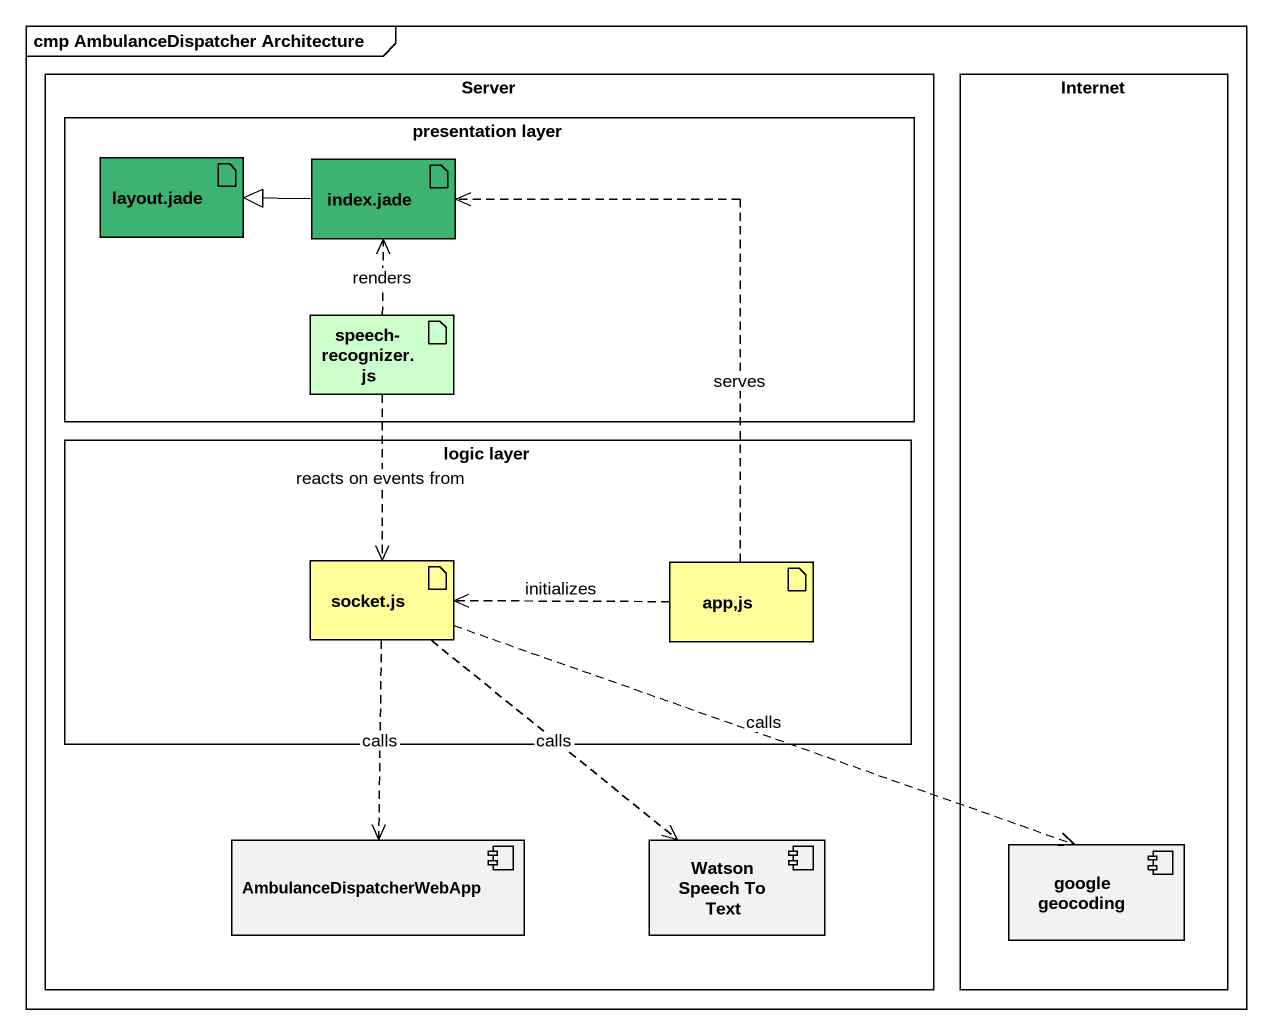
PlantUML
@startuml
mainframe cmp AmbulanceDispatcher Architecture
rectangle Server {
  rectangle "presentation layer" as presentation_layer {
    artifact "layout.jade" as layout_jade #3CB371
    artifact "index.jade" as index_jade #3CB371
    artifact "speech-recognizer.js" as speech_recognizer_js #CCFFCC
  }
  rectangle "logic layer" as logic_layer {
    artifact "socket.js" as socket_js #FFFE99
    artifact "app,js" as app_js #FFFE99
  }
  component AmbulanceDispatcherWebApp
  component "Watson Speech To Text" as Watson_Speech_To_Text
}
rectangle Internet {
  component "google geocoding" as google_geocoding
}
index_jade -left-|> layout_jade
speech_recognizer_js .up.> index_jade : renders
speech_recognizer_js ..> socket_js : reacts on events from
socket_js ..> AmbulanceDispatcherWebApp : calls
socket_js ..> Watson_Speech_To_Text : calls
socket_js .right.> google_geocoding : calls
app_js .up.> index_jade : serves
app_js .left.> socket_js : initializes
@enduml
